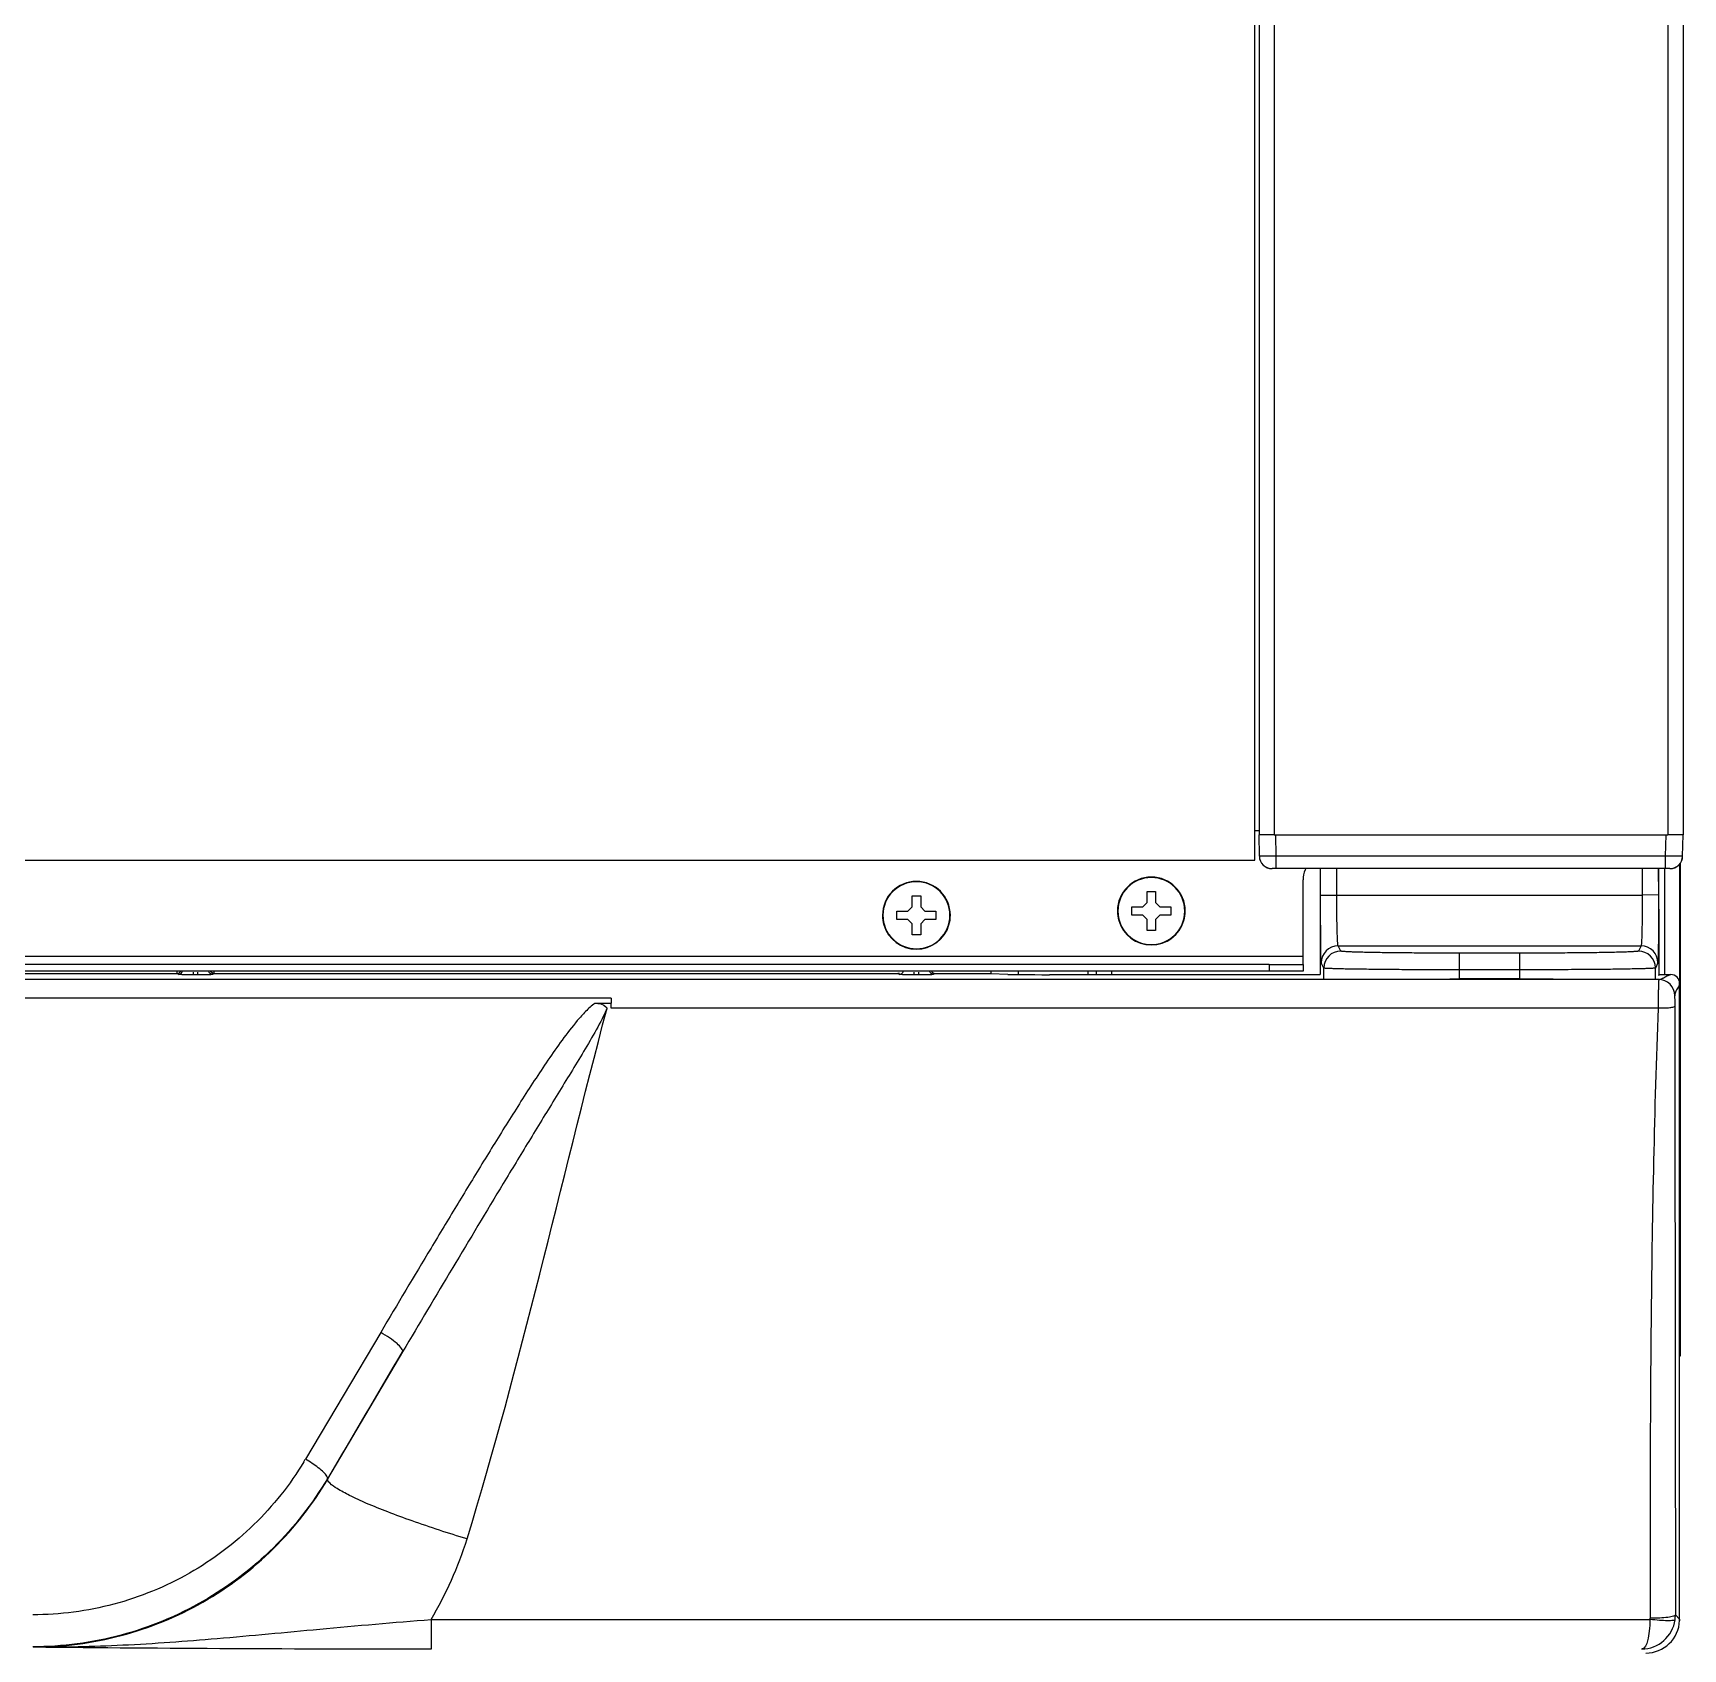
# Model space of a CAD drawing. Header units: millimetres. Extents: x -1584 to 3730, y -1918 to 2655.
# Drawn here: x 731.4 to 926, y -140.5 to 50.1 of the extents above; entities that cross this region are included whole.
import ezdxf

# ---------------------------------------------------------------- set-up
doc = ezdxf.new("R2010")
doc.units = ezdxf.units.MM
doc.header["$LTSCALE"] = 65.395
doc.layers.get('0').update_dxf_attribs({"linetype": 'CONTINUOUS'})
doc.layers.add('ASSI', color=7, linetype='CONTINUOUS')
doc.layers.add('GEOM', color=7, linetype='CONTINUOUS')

msp = doc.modelspace()

# ---------------------------------------------------------------- linework, layer by layer
at = {"linetype": 'Continuous'}
for p, q in [((875.46, -47.45), (875.46, 985.55)), ((875.96, 982.55), (875.96, -44.45)), ((877.76, 982.55), (877.76, -44.45)), ((924.16, 982.55), (924.16, -44.45)), ((925.96, 982.55), (925.96, -44.45)), ((877.16, -44.45), (875.96, -44.45)), ((877.2, -44.45), (877.16, -44.45)), ((877.76, -44.45), (877.2, -44.45)), ((877.76, -44.45), (877.96, -44.45)), ((877.96, -44.45), (923.96, -44.45)), ((923.96, -44.45), (924.16, -44.45)), ((924.71, -44.45), (924.16, -44.45)), ((924.76, -44.45), (924.71, -44.45)), ((925.96, -44.45), (924.76, -44.45)), ((118.46, -47.45), (875.46, -47.45)), ((923.76, -48.45), (923.76, -60.95)), ((925.56, -47.9), (925.56, -61.97)), ((925.56, -47.9), (925.56, -61.97)), ((835.06, -51.65), (836.06, -51.65)), ((835.06, -52.43), (835.06, -51.65)), ((835.06, -52.95), (835.06, -52.43)), ((836.06, -51.65), (836.06, -52.43)), ((836.06, -52.43), (836.06, -52.95)), ((862.26, -52.95), (862.76, -52.45)), ((862.76, -51.15), (863.76, -51.15)), ((862.76, -51.93), (862.76, -51.15)), ((862.76, -52.45), (862.76, -51.93)), ((863.76, -51.15), (863.76, -51.93)), ((863.76, -51.93), (863.76, -52.45)), ((863.76, -52.45), (864.26, -52.95)), ((833.26, -53.95), (833.26, -53.45)), ((833.26, -53.45), (834.04, -53.45)), ((833.26, -54.45), (833.26, -53.95)), ((834.04, -54.45), (833.26, -54.45)), ((834.04, -53.45), (834.56, -53.45)), ((834.56, -54.45), (834.04, -54.45)), ((834.56, -53.45), (835.06, -52.95)), ((835.06, -54.95), (834.56, -54.45)), ((836.06, -52.95), (836.56, -53.45)), ((836.56, -54.45), (836.06, -54.95)), ((836.56, -53.45), (837.08, -53.45)), ((837.08, -54.45), (836.56, -54.45)), ((837.08, -53.45), (837.86, -53.45)), ((837.86, -54.45), (837.08, -54.45)), ((837.86, -53.45), (837.86, -53.95)), ((837.86, -53.95), (837.86, -54.45)), ((860.96, -53.45), (860.96, -52.95)), ((860.96, -52.95), (861.74, -52.95)), ((860.96, -53.95), (860.96, -53.45)), ((861.74, -53.95), (860.96, -53.95)), ((861.74, -52.95), (862.26, -52.95)), ((862.26, -53.95), (861.74, -53.95)), ((862.76, -54.45), (862.26, -53.95)), ((862.76, -54.97), (862.76, -54.45)), ((864.26, -53.95), (863.76, -54.45)), ((863.76, -54.45), (863.76, -54.97)), ((864.26, -52.95), (864.78, -52.95)), ((864.78, -53.95), (864.26, -53.95)), ((864.78, -52.95), (865.56, -52.95)), ((865.56, -53.95), (864.78, -53.95)), ((865.56, -52.95), (865.56, -53.45)), ((865.56, -53.45), (865.56, -53.95)), ((835.06, -55.47), (835.06, -54.95)), ((835.06, -56.25), (835.06, -55.47)), ((836.06, -56.25), (835.06, -56.25)), ((836.06, -54.95), (836.06, -55.47)), ((836.06, -55.47), (836.06, -56.25)), ((862.76, -55.75), (862.76, -54.97)), ((863.76, -55.75), (862.76, -55.75)), ((863.76, -54.97), (863.76, -55.75)), ((847.56, -60.55), (847.56, -60.93)), ((855.76, -60.55), (855.76, -60.95)), ((856.76, -60.55), (856.76, -60.95)), ((858.56, -60.55), (858.56, -60.95)), ((925.56, -136.95), (925.56, -137.15)), ((925.56, -136.95), (925.56, -137.15))]:
    msp.add_line(p, q, dxfattribs=at)
at = {"layer": 'ASSI', "linetype": 'Continuous'}
for centre, radius, start, end in [((835.56, -53.95), 4, 0, 180), ((835.56, -53.95), 4, 0, 180), ((835.56, -53.95), 3.95, 0, 180), ((863.26, -53.45), 4, 0, 180), ((863.26, -53.45), 4, 0, 180), ((863.26, -53.45), 3.95, 0, 180), ((835.56, -53.95), 4, 180, 196.2728), ((835.56, -53.95), 4, 180, 196.3063), ((835.56, -53.95), 3.95, 180, 360), ((835.56, -53.95), 4, 343.7272, 360), ((835.56, -53.95), 4, 343.7272, 360), ((835.56, -53.95), 4, 343.6937, 360), ((863.26, -53.45), 4, 180, 196.2728), ((863.26, -53.45), 4, 180, 196.3063), ((863.26, -53.45), 3.95, 180, 360), ((863.26, -53.45), 4, 343.7272, 360), ((863.26, -53.45), 4, 343.7272, 360), ((863.26, -53.45), 4, 343.6937, 360), ((835.56, -53.95), 4, 196.2728, 343.7272), ((835.56, -53.95), 4, 196.3063, 343.6937), ((863.26, -53.45), 4, 196.2728, 343.7272), ((863.26, -53.45), 4, 196.3063, 343.6937)]:
    msp.add_arc(centre, radius, start, end, dxfattribs=at)
at = {"layer": 'GEOM', "linetype": 'Continuous'}
for p, q in [((875.46, -43.95), (875.96, -43.95)), ((876, -46.98), (875.96, -44.45)), ((877.76, -44.45), (877.96, -44.45)), ((877.96, -44.45), (923.96, -44.45)), ((878, -46.98), (877.96, -44.45)), ((923.91, -46.98), (923.96, -44.45)), ((923.96, -44.45), (924.16, -44.45)), ((925.91, -46.98), (925.96, -44.45)), ((878, -48.45), (877.5, -48.45)), ((923.91, -46.98), (878, -46.98)), ((878, -48.45), (878, -46.98)), ((923.91, -48.45), (878, -48.45)), ((923.91, -48.45), (878, -48.45)), ((883.22, -51.56), (883.22, -48.45)), ((885.13, -51.56), (885.13, -48.45)), ((921.13, -48.45), (921.14, -51.56)), ((923.04, -48.45), (923.05, -51.55)), ((923.91, -48.45), (923.91, -46.98)), ((924.41, -48.45), (923.91, -48.45)), ((925.61, -47.95), (925.56, -47.95)), ((925.61, -47.85), (925.61, -47.95)), ((925.61, -47.95), (925.61, -61.97)), ((881.16, -58.75), (881.16, -49.75)), ((883.16, -48.69), (883.16, -60.95)), ((923.13, -57.7), (923.1, -48.69)), ((883.22, -51.56), (885.13, -51.56)), ((885.13, -51.56), (921.14, -51.56)), ((923.05, -51.55), (921.14, -51.56)), ((885.6, -58.17), (885.29, -57.56)), ((921.01, -57.56), (920.7, -58.17)), ((923.14, -60.75), (923.13, -57.7)), ((109.96, -58.75), (881.16, -58.75)), ((877.16, -59.75), (113.96, -59.75)), ((877.16, -59.75), (877.16, -60.55)), ((877.16, -59.75), (878.69, -59.75)), ((878.69, -59.75), (879.99, -59.75)), ((879.99, -59.75), (881.16, -59.75)), ((881.16, -59.13), (881.16, -58.75)), ((881.16, -59.46), (881.16, -59.13)), ((881.16, -59.75), (881.16, -59.46)), ((881.16, -59.67), (881.16, -59.46)), ((881.16, -59.75), (881.16, -60.55)), ((881.16, -59.75), (881.16, -60.55)), ((883.6, -60.17), (883.29, -59.56)), ((883.6, -61.45), (883.6, -60.17)), ((899.6, -60.38), (899.6, -58.42)), ((906.71, -58.42), (899.6, -58.42)), ((906.71, -60.38), (906.71, -58.42)), ((923.01, -59.55), (922.7, -60.17)), ((922.71, -61.45), (922.7, -60.17)), ((883.6, -61.52), (107.95, -61.52)), ((877.16, -60.55), (113.96, -60.55)), ((667.76, -60.82), (748.36, -60.82)), ((748.36, -60.55), (748.36, -60.82)), ((748.36, -60.82), (748.54, -60.91)), ((750.29, -60.92), (750.29, -60.67)), ((750.29, -60.92), (750.83, -60.92)), ((750.83, -60.92), (750.83, -60.67)), ((750.83, -60.92), (751.09, -60.92)), ((752.58, -60.91), (752.76, -60.82)), ((752.76, -60.82), (752.76, -60.57)), ((752.76, -60.82), (833.36, -60.82)), ((833.36, -60.82), (833.54, -60.91)), ((835.29, -60.92), (835.29, -60.67)), ((835.29, -60.92), (835.83, -60.92)), ((835.83, -60.92), (835.83, -60.67)), ((835.83, -60.92), (836.09, -60.92)), ((837.58, -60.91), (837.77, -60.81)), ((837.77, -60.81), (844.33, -60.81)), ((844.33, -60.55), (844.33, -60.81)), ((844.33, -60.81), (846.33, -60.91)), ((851.25, -60.95), (877.16, -60.95)), ((878.69, -60.55), (877.16, -60.55)), ((877.16, -60.95), (881.16, -60.95)), ((879.99, -60.55), (878.69, -60.55)), ((880.85, -60.55), (879.99, -60.55)), ((881.16, -60.55), (880.85, -60.55)), ((881.16, -60.95), (883.16, -60.95)), ((899.6, -61.52), (883.6, -61.52)), ((898.46, -61.45), (899.6, -61.45)), ((899.6, -61.45), (899.6, -60.38)), ((906.71, -60.38), (899.6, -60.38)), ((902.98, -61.45), (899.6, -61.45)), ((906.71, -61.52), (899.6, -61.52)), ((903.34, -61.45), (902.98, -61.45)), ((906.71, -61.45), (903.34, -61.45)), ((906.71, -61.45), (906.71, -60.38)), ((906.71, -61.45), (910.66, -61.45)), ((922.71, -61.52), (906.71, -61.52)), ((923.09, -61.52), (922.71, -61.52)), ((923.11, -61.02), (923.18, -60.99)), ((923.14, -60.91), (923.14, -60.75)), ((923.18, -60.99), (923.26, -60.95)), ((923.26, -60.95), (924.54, -60.95)), ((923.28, -61.48), (923.27, -61.48)), ((925.56, -136.46), (925.56, -61.97)), ((925.61, -61.97), (925.61, -103.95)), ((799.56, -63.74), (191.56, -63.74)), ((799.56, -63.74), (799.56, -64.02)), ((799.56, -64.02), (799.56, -64.32)), ((923.03, -64.18), (923.02, -64.91)), ((797.65, -64.32), (799.56, -64.32)), ((799.56, -64.91), (799.56, -64.32)), ((923.02, -64.91), (799.56, -64.91)), ((772.38, -103.14), (763.5, -118.1)), ((925.61, -103.95), (925.56, -103.95)), ((925.61, -103.95), (925.61, -105.68)), ((774.97, -105.42), (766.09, -120.39)), ((925.61, -105.95), (925.56, -105.95)), ((925.61, -105.95), (925.56, -105.95)), ((925.61, -105.68), (925.61, -105.95)), ((766.15, -120.4), (766.09, -120.39)), ((778.33, -136.99), (922.06, -136.99)), ((778.33, -136.99), (778.33, -140.47)), ((925.07, -136.46), (925.56, -136.95)), ((925.56, -136.95), (925.56, -136.46))]:
    msp.add_line(p, q, dxfattribs=at)
for centre, radius, start, end in [((877.5, -46.95), 1.5, 180.9997, 201.247), ((877.5, -46.95), 1.5, 181, 270), ((877.5, -46.95), 1.5, 201.247, 207.7101), ((877.5, -46.95), 1.5, 207.7101, 221.8833), ((877.5, -46.95), 1.5, 221.8833, 229.0845), ((877.5, -46.95), 1.5, 229.0845, 243.2689), ((877.5, -46.95), 1.5, 243.2689, 249.7231), ((877.5, -46.95), 1.5, 249.7231, 270), ((884.16, -49.75), 3, 157.5, 180), ((884.16, -49.75), 3, 154.0399, 157.5), ((924.41, -46.95), 1.5, 270.001, 359), ((924.41, -46.95), 1.5, 270, 290.3735), ((924.41, -46.95), 1.5, 290.3735, 296.6727), ((924.41, -46.95), 1.5, 296.6727, 310.9774), ((924.41, -46.95), 1.5, 310.9774, 318.0218), ((924.41, -46.95), 1.5, 318.0218, 332.3265), ((924.41, -46.95), 1.5, 332.3265, 338.6259), ((924.41, -46.95), 1.5, 338.6259, 359.0002), ((885.29, -59.56), 2, 90.01, 179.983), ((885.6, -60.17), 2, 90.01, 179.983), ((920.7, -60.17), 2, 0.2169, 89.9901), ((921.01, -59.56), 2, 0.2169, 89.9901), ((750.29, 135.18), 196.11, 269.8706, 270.0004), ((750.88, 111.33), 172.26, 270.0704, 270.2394), ((835.29, 135.18), 196.11, 269.8706, 270.0004), ((835.88, 111.33), 172.26, 270.0704, 270.2394), ((922.06, -56.18), 5.44, 280.9828, 281.9025), ((923.09, -63.42), 1.89, 0.0465, 89.9535), ((922.25, -57.11), 4.49, 281.8972, 283.0499), ((922.54, -58.33), 3.24, 283.2279, 285.7794), ((924.54, -61.97), 1.02, 359.9658, 90.0352), ((731.4, -99.05), 37.32, 328.7967, 329.3106), ((757.08, -129.69), 13.25, 56.9944, 61.0191), ((921.06, -136.46), 4.01, 270.2504, 352.0367), ((920.82, -136.85), 1.25, 353.3711, 359.8758), ((921.06, -136.46), 4, 352.0215, 0.0091), ((782.24, 5157.5), 5297.97, 269.45031, 269.95769)]:
    msp.add_arc(centre, radius, start, end, dxfattribs=at)
for centre, major_axis, ratio, start_param, end_param in [((883.17, -48.69), (0, 0.75), 0.008727, 1.245282, 1.570796), ((923.1, -48.69), (-0.003, 0.75), 0.008727, -1.570827, -1.245312), ((837.77, -60.31), (0.447, 0.224), 0.99981, 3.171835, 3.929142), ((837.77, -60.31), (0.447, 0.224), 0.99981, 3.929142, 4.248696), ((851.25, -60.91), (5, 0), 0.008727, -2.96706, -1.570796), ((923.26, -60.75), (0.179, 0.089), 0.99981, -3.081747, -2.03449), ((921.56, -136.95), (-2.83, 2.83), 0.999924, -3.926953, -2.398055), ((921.56, -136.95), (-2.83, 2.83), 0.999924, -2.398055, -2.356233)]:
    msp.add_ellipse(centre, major_axis=major_axis, ratio=ratio, start_param=start_param, end_param=end_param, dxfattribs=at)
for points, knots in [([(878, -46.98), (877.87, -46.98), (877.62, -46.98), (877.25, -46.98), (876.91, -46.99), (876.61, -46.99), (876.39, -46.99), (876.24, -46.99), (876.16, -46.98), (876.1, -46.98), (876.04, -46.98), (876.02, -46.98), (876, -46.98), (876, -46.98)], [0, 0, 0, 0, 0.194967, 0.382588, 0.555377, 0.706879, 0.831207, 0.881654, 0.923606, 0.956688, 0.98055, 0.994997, 1, 1, 1, 1]), ([(925.91, -46.98), (925.91, -46.98), (925.89, -46.98), (925.87, -46.98), (925.82, -46.98), (925.76, -46.98), (925.67, -46.99), (925.53, -46.99), (925.31, -46.99), (925.01, -46.99), (924.67, -46.98), (924.3, -46.98), (924.04, -46.98), (923.91, -46.98)], [0, 0, 0, 0, 0.004997, 0.019447, 0.043313, 0.076395, 0.118346, 0.168793, 0.293121, 0.444623, 0.617412, 0.805033, 1, 1, 1, 1]), ([(883.29, -59.56), (883.29, -59.56), (883.29, -59.54), (883.28, -59.5), (883.28, -59.45), (883.27, -59.34), (883.27, -59.16), (883.26, -58.89), (883.26, -58.55), (883.25, -58.15), (883.25, -57.68), (883.24, -56.94), (883.23, -55.91), (883.23, -54.55), (883.22, -53.09), (883.22, -52.08), (883.22, -51.56)], [0, 0, 0, 0, 0.002072, 0.006464, 0.013182, 0.022218, 0.047171, 0.081079, 0.123639, 0.174442, 0.233028, 0.298836, 0.449614, 0.621126, 0.806922, 1, 1, 1, 1]), ([(885.29, -57.56), (885.29, -57.56), (885.28, -57.54), (885.27, -57.52), (885.27, -57.48), (885.25, -57.4), (885.24, -57.26), (885.23, -57.06), (885.21, -56.8), (885.2, -56.5), (885.19, -56.15), (885.17, -55.6), (885.16, -54.82), (885.14, -53.81), (885.13, -52.71), (885.13, -51.95), (885.13, -51.56)], [0, 0, 0, 0, 0.002391, 0.006937, 0.013749, 0.022847, 0.047861, 0.08178, 0.124319, 0.175079, 0.233606, 0.299345, 0.449976, 0.621348, 0.807026, 1, 1, 1, 1]), ([(921.14, -51.56), (921.14, -51.95), (921.14, -52.71), (921.14, -53.81), (921.13, -54.82), (921.12, -55.6), (921.1, -56.15), (921.09, -56.5), (921.08, -56.8), (921.07, -57.06), (921.06, -57.26), (921.04, -57.4), (921.03, -57.48), (921.03, -57.52), (921.02, -57.54), (921.01, -57.56), (921.01, -57.56)], [0, 0, 0, 0, 0.19298, 0.378671, 0.550059, 0.700702, 0.766444, 0.824971, 0.875729, 0.918262, 0.952173, 0.977176, 0.986268, 0.993074, 0.997615, 1, 1, 1, 1]), ([(923.05, -51.55), (923.05, -52.07), (923.05, -53.08), (923.06, -54.55), (923.05, -55.9), (923.05, -56.94), (923.05, -57.67), (923.04, -58.14), (923.04, -58.54), (923.03, -58.88), (923.03, -59.15), (923.02, -59.33), (923.02, -59.44), (923.02, -59.5), (923.01, -59.53), (923.01, -59.55), (923.01, -59.55)], [0, 0, 0, 0, 0.193074, 0.378873, 0.550391, 0.701175, 0.766985, 0.825572, 0.876374, 0.918933, 0.952839, 0.977788, 0.986823, 0.993539, 0.99793, 1, 1, 1, 1]), ([(885.29, -57.56), (888.27, -57.56), (900.17, -57.57), (912.08, -57.57), (921.01, -57.56)], [0, 0, 0, 0, 0.249939, 1, 1, 1, 1]), ([(899.6, -58.42), (898.69, -58.42), (896.91, -58.41), (894.33, -58.4), (892.29, -58.38), (890.78, -58.36), (889.77, -58.35), (888.85, -58.33), (888.03, -58.31), (887.33, -58.29), (886.74, -58.27), (886.32, -58.25), (886.05, -58.23), (885.9, -58.22), (885.77, -58.21), (885.68, -58.2), (885.63, -58.19), (885.6, -58.18), (885.6, -58.17)], [0, 0, 0, 0, 0.193978, 0.380563, 0.552668, 0.631219, 0.703756, 0.76959, 0.828096, 0.87872, 0.920984, 0.95449, 0.967859, 0.97893, 0.987679, 0.994093, 0.998174, 1, 1, 1, 1]), ([(920.7, -58.17), (920.7, -58.18), (920.67, -58.19), (920.62, -58.2), (920.53, -58.21), (920.4, -58.22), (920.25, -58.23), (919.98, -58.25), (919.56, -58.27), (918.97, -58.29), (918.27, -58.31), (917.45, -58.33), (916.53, -58.35), (915.52, -58.36), (914.01, -58.38), (911.97, -58.4), (909.39, -58.41), (907.61, -58.42), (906.71, -58.42)], [0, 0, 0, 0, 0.001824, 0.005901, 0.012312, 0.021059, 0.032127, 0.045493, 0.078995, 0.121256, 0.171878, 0.230383, 0.296217, 0.368756, 0.447309, 0.619421, 0.806014, 1, 1, 1, 1]), ([(899.6, -60.38), (898.56, -60.38), (896.53, -60.38), (893.58, -60.37), (891.25, -60.35), (889.52, -60.33), (888.37, -60.32), (887.32, -60.31), (886.38, -60.29), (885.57, -60.27), (884.98, -60.26), (884.58, -60.24), (884.33, -60.23), (884.12, -60.23), (883.94, -60.22), (883.8, -60.21), (883.7, -60.2), (883.64, -60.19), (883.6, -60.18), (883.6, -60.17)], [0, 0, 0, 0, 0.194014, 0.380636, 0.552778, 0.631346, 0.7039, 0.769748, 0.828266, 0.878898, 0.921165, 0.939033, 0.954667, 0.96803, 0.979092, 0.987827, 0.994219, 0.998262, 1, 1, 1, 1]), ([(922.7, -60.17), (922.7, -60.17), (922.66, -60.18), (922.6, -60.19), (922.5, -60.2), (922.36, -60.21), (922.18, -60.22), (921.97, -60.23), (921.72, -60.24), (921.32, -60.25), (920.73, -60.27), (919.92, -60.28), (918.99, -60.3), (917.94, -60.32), (916.78, -60.33), (915.05, -60.35), (912.72, -60.36), (909.77, -60.38), (907.74, -60.38), (906.71, -60.38)], [0, 0, 0, 0, 0.001736, 0.005778, 0.012168, 0.020901, 0.03196, 0.045321, 0.060953, 0.07882, 0.121085, 0.171715, 0.230233, 0.296082, 0.368636, 0.447206, 0.619352, 0.80598, 1, 1, 1, 1]), ([(748.54, -60.91), (748.57, -60.92), (748.7, -60.9), (748.96, -60.93), (749.36, -60.92), (749.67, -60.92), (749.84, -60.92)], [0, 0, 0, 0, 0.077232, 0.285882, 0.604506, 1, 1, 1, 1]), ([(751.6, -60.92), (751.7, -60.92), (752, -60.92), (752.31, -60.92), (752.51, -60.91)], [0, 0, 0, 0, 0.337069, 1, 1, 1, 1]), ([(752.51, -60.91), (752.53, -60.91), (752.55, -60.91), (752.57, -60.91), (752.58, -60.91)], [0, 0, 0, 0, 0.719039, 1, 1, 1, 1]), ([(833.54, -60.91), (833.57, -60.92), (833.7, -60.9), (833.96, -60.93), (834.36, -60.92), (834.67, -60.92), (834.84, -60.92)], [0, 0, 0, 0, 0.077232, 0.285882, 0.604506, 1, 1, 1, 1]), ([(836.6, -60.92), (836.7, -60.92), (837, -60.92), (837.31, -60.92), (837.51, -60.91)], [0, 0, 0, 0, 0.337069, 1, 1, 1, 1]), ([(837.51, -60.91), (837.53, -60.91), (837.55, -60.91), (837.57, -60.91), (837.58, -60.91)], [0, 0, 0, 0, 0.719039, 1, 1, 1, 1]), ([(923.09, -61.52), (923.08, -61.53), (923.1, -61.62), (923.07, -61.75), (923.07, -62), (923.06, -62.32), (923.05, -62.71), (923.04, -63.34), (923.03, -63.84), (923.03, -64.18)], [0, 0, 0, 0, 0.020487, 0.076992, 0.167799, 0.289972, 0.439525, 0.611569, 1, 1, 1, 1]), ([(923.08, -61.02), (923.09, -61.02), (923.1, -61.02), (923.11, -61.02), (923.11, -61.02)], [0, 0, 0, 0, 0.716969, 1, 1, 1, 1]), ([(924.54, -60.95), (924.41, -60.98), (924.2, -61.04), (923.94, -61.19), (923.72, -61.35), (923.53, -61.41), (923.42, -61.44)], [0, 0, 0, 0, 0.322286, 0.532393, 0.719775, 1, 1, 1, 1]), ([(925.56, -61.97), (925.52, -62.11), (925.46, -62.35), (925.27, -62.63), (925.08, -62.95), (925.02, -63.24), (924.99, -63.41)], [0, 0, 0, 0, 0.283063, 0.460823, 0.651708, 1, 1, 1, 1]), ([(924.99, -63.41), (924.96, -63.54), (925, -63.96), (924.98, -64.37), (924.98, -64.66)], [0, 0, 0, 0, 0.315476, 1, 1, 1, 1]), ([(797.65, -64.32), (797.25, -64.61), (796.53, -65.27), (795.24, -66.72), (793.76, -68.65), (792.1, -71.03), (789.96, -74.25), (787.37, -78.33), (784.32, -83.27), (781.31, -88.22), (777.32, -94.84), (774.35, -99.82), (772.38, -103.14)], [0, 0, 0, 0, 0.031511, 0.062922, 0.125583, 0.188153, 0.250674, 0.375638, 0.500549, 0.625433, 0.750299, 1, 1, 1, 1]), ([(798.82, -65.49), (798.4, -66.38), (797.45, -68.1), (795.44, -71.47), (792.89, -75.62), (789.85, -80.6), (785.84, -87.22), (780.88, -95.49), (776.93, -102.11), (774.97, -105.42)], [0, 0, 0, 0, 0.063429, 0.12679, 0.252784, 0.378023, 0.502801, 0.751628, 1, 1, 1, 1]), ([(923.02, -64.91), (922.57, -76.9), (922.08, -100.88), (922.07, -124.86), (922.07, -136.85)], [0, 0, 0, 0, 0.499998, 1, 1, 1, 1]), ([(924.98, -64.66), (924.97, -64.72), (924.72, -64.82), (924.35, -64.88), (923.72, -64.93), (923.27, -64.92), (923.02, -64.91)], [0, 0, 0, 0, 0.096967, 0.313437, 0.629304, 1, 1, 1, 1]), ([(924.98, -64.66), (924.99, -70.63), (925.02, -94.56), (925.05, -118.5), (925.07, -136.46)], [0, 0, 0, 0, 0.249403, 1, 1, 1, 1]), ([(774.97, -105.42), (775.02, -105.3), (774.77, -104.89), (774.25, -104.39), (773.4, -103.74), (772.74, -103.34), (772.38, -103.14)], [0, 0, 0, 0, 0.114242, 0.338538, 0.649987, 1, 1, 1, 1]), ([(763.33, -118.39), (761.69, -121.09), (757.7, -126.11), (750, -131.9), (741.02, -135.59), (734.56, -136.43), (731.34, -136.43)], [0, 0, 0, 0, 0.24716, 0.496466, 0.747665, 1, 1, 1, 1]), ([(766.09, -120.39), (766.13, -120.29), (765.99, -119.99), (765.42, -119.37), (764.78, -118.9), (764.3, -118.58)], [0, 0, 0, 0, 0.116215, 0.330432, 1, 1, 1, 1]), ([(766.09, -120.39), (764.33, -123.35), (760.02, -128.87), (751.65, -135.23), (741.88, -139.28), (734.85, -140.21), (731.34, -140.21)], [0, 0, 0, 0, 0.247534, 0.496947, 0.747994, 1, 1, 1, 1]), ([(731.42, -140.23), (734.89, -140.23), (741.89, -139.33), (751.65, -135.33), (760.06, -128.95), (764.39, -123.39), (766.15, -120.4)], [0, 0, 0, 0, 0.249896, 0.500212, 0.750529, 1, 1, 1, 1]), ([(782.56, -127.48), (780.39, -126.83), (777.25, -125.81), (773.32, -124.36), (770.86, -123.37), (768.87, -122.47), (767.39, -121.66), (766.51, -121.09), (766.11, -120.58), (766.15, -120.4)], [0, 0, 0, 0, 0.376786, 0.54617, 0.694774, 0.817368, 0.909919, 0.970083, 1, 1, 1, 1]), ([(731.42, -140.23), (734.93, -140.25), (742.17, -140.08), (753.42, -139.24), (765.53, -138.08), (773.95, -137.33), (778.33, -136.99)], [0, 0, 0, 0, 0.223974, 0.461328, 0.719593, 1, 1, 1, 1]), ([(922.06, -137), (922.05, -137.45), (921.99, -138.32), (921.84, -139.43), (921.48, -140.46), (921.08, -140.47)], [0, 0, 0, 0, 0.370441, 0.676056, 1, 1, 1, 1]), ([(925.03, -137.02), (925.02, -137.05), (924.93, -137.09), (924.64, -137.13), (924.03, -137.14), (923.13, -137.1), (922.44, -137.03), (922.06, -136.99)], [0, 0, 0, 0, 0.029229, 0.089707, 0.30609, 0.624722, 1, 1, 1, 1]), ([(925.07, -136.46), (925.07, -136.49), (924.98, -136.57), (924.69, -136.66), (924.08, -136.77), (923.16, -136.84), (922.45, -136.85), (922.07, -136.85)], [0, 0, 0, 0, 0.032334, 0.093863, 0.310371, 0.627699, 1, 1, 1, 1])]:
    msp.add_open_spline(points, degree=3, knots=knots, dxfattribs=at)
for points in [[(748.36, -60.82), (748.52, -60.82), (748.71, -60.71), (748.79, -60.57)], [(748.54, -60.91), (748.74, -60.91), (748.96, -60.74), (749.02, -60.55)], [(752.58, -60.91), (752.38, -60.91), (752.16, -60.74), (752.1, -60.55)], [(752.76, -60.82), (752.59, -60.82), (752.41, -60.71), (752.33, -60.57)], [(833.51, -60.79), (833.46, -60.81), (833.41, -60.82), (833.36, -60.82)], [(833.54, -60.91), (833.74, -60.91), (833.96, -60.74), (834.02, -60.55)], [(837.58, -60.91), (837.38, -60.91), (837.16, -60.74), (837.1, -60.55)], [(782.56, -127.48), (788.9, -106.86), (793.58, -85.77), (799.07, -64.91)], [(797.65, -64.32), (798.1, -64.32), (798.64, -64.41), (798.95, -64.74)], [(798.97, -65.13), (798.92, -65.25), (798.87, -65.37), (798.82, -65.49)], [(798.95, -64.74), (799, -64.79), (799.05, -64.85), (799.07, -64.91)], [(799.07, -64.91), (799.03, -64.98), (799, -65.06), (798.97, -65.13)], [(766.15, -120.4), (769.09, -115.41), (772.03, -110.41), (774.97, -105.42)], [(778.33, -136.99), (780.09, -134), (781.54, -130.8), (782.56, -127.48)]]:
    msp.add_open_spline(points, degree=3, dxfattribs=at)

doc.saveas('drawing.dxf')
